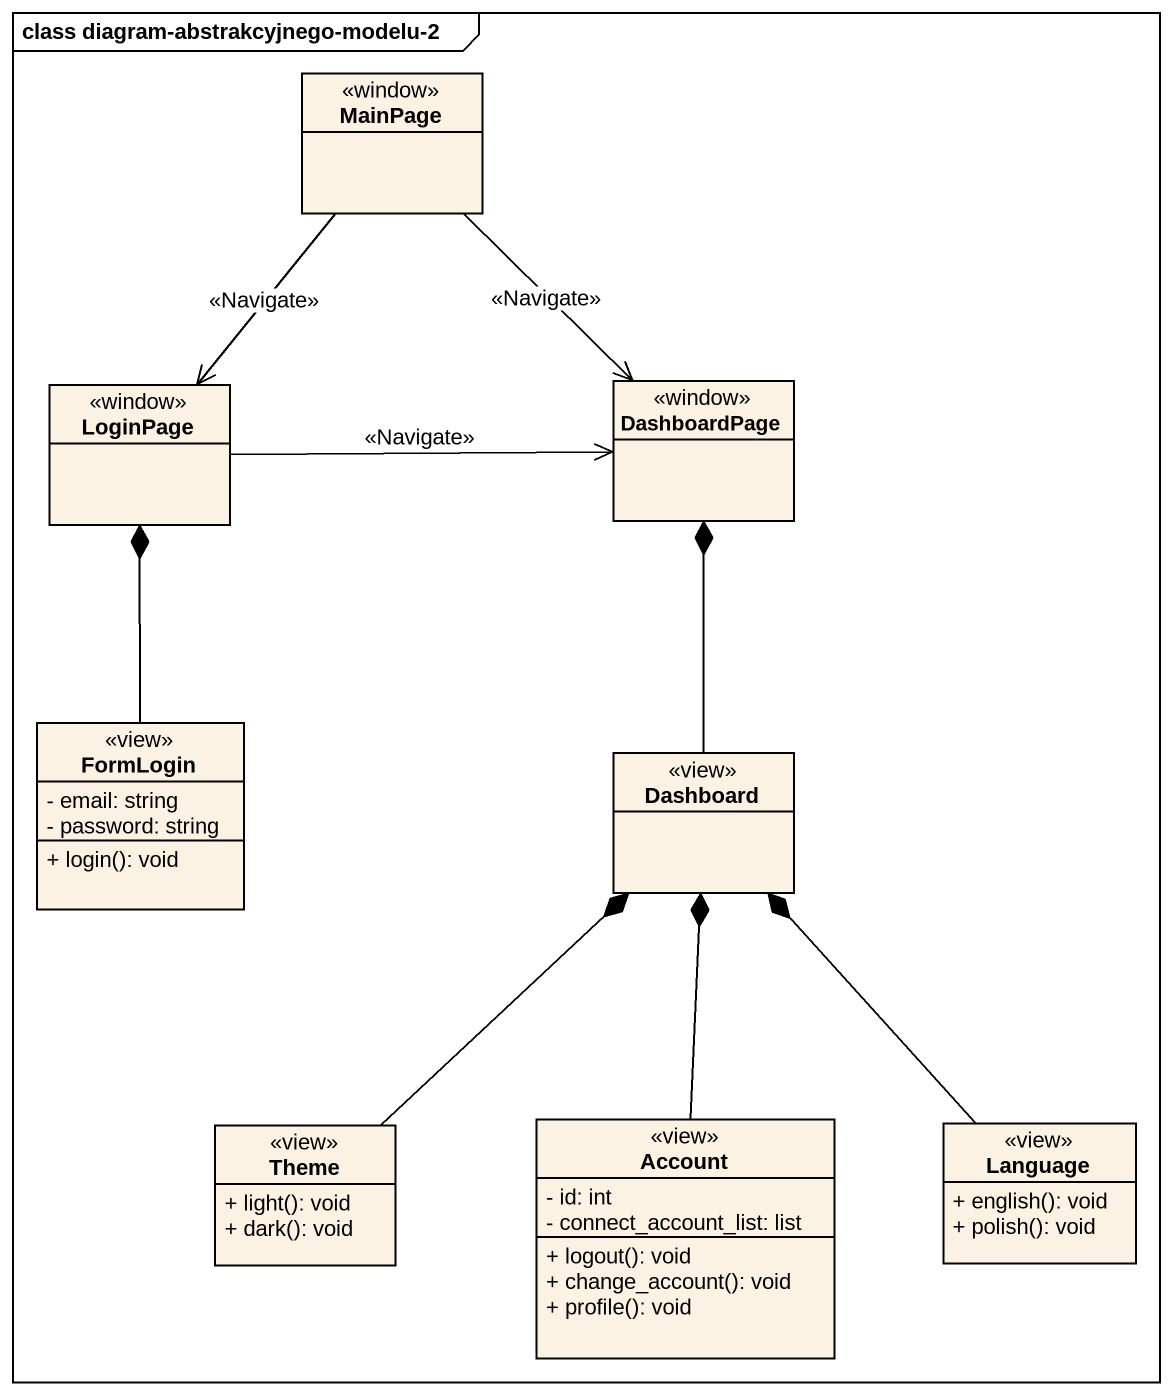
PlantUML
@startuml
mainframe class diagram-abstrakcyjnego-modelu-2
hide circle
hide empty members
skinparam classAttributeIconSize 0
class MainPage <<window>>
class LoginPage <<window>>
class DashboardPage <<window>>
class FormLogin <<view>> {
  - email: string
  - password: string
  + login(): void
}
class Dashboard <<view>>
class Theme <<view>> {
  + light(): void
  + dark(): void
}
class Account <<view>> {
  - id: int
  - connect_account_list: list
  + logout(): void
  + change_account(): void
  + profile(): void
}
class Language <<view>> {
  + english(): void
  + polish(): void
}
MainPage --> LoginPage : <<Navigate>>
MainPage --> DashboardPage : <<Navigate>>
LoginPage -right-> DashboardPage : <<Navigate>>
FormLogin -up-* LoginPage
Dashboard -up-* DashboardPage
Theme -up-* Dashboard
Account -up-* Dashboard
Language -up-* Dashboard
@enduml
